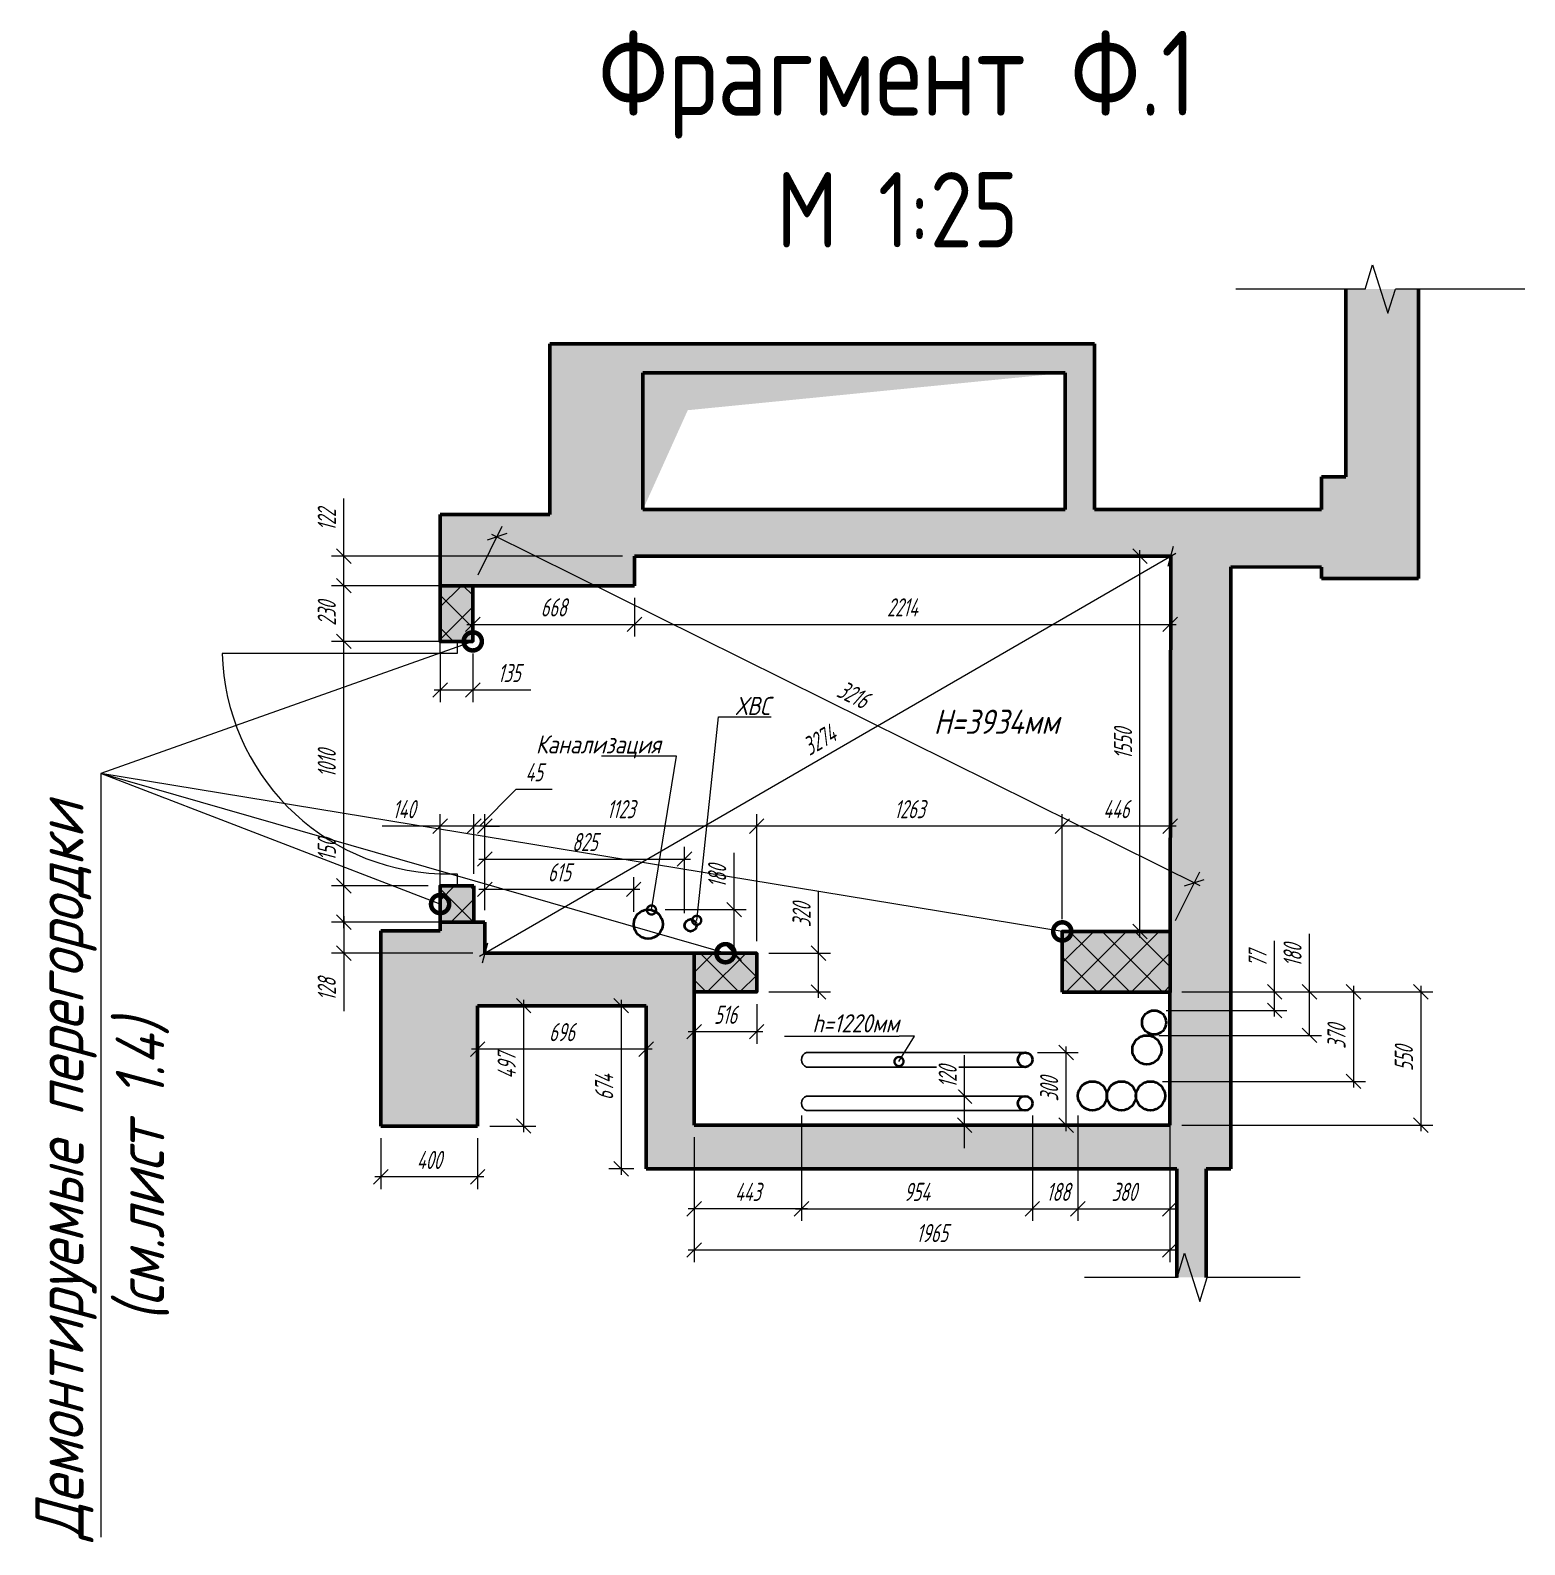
# Model space of a CAD drawing. Header units: millimetres. Extents: x -85477 to 745244, y -3684 to 128206.
# Drawn here: x 528167 to 534341, y 61910 to 68165 of the extents above; entities that cross this region are included whole.
import ezdxf
from ezdxf import colors
from ezdxf.entities.mleader import LeaderData, LeaderLine
from ezdxf.math import Vec2, Vec3

# ---------------------------------------------------------------- set-up
doc = ezdxf.new("R2010")
doc.units = ezdxf.units.MM
for name, color, linetype, lineweight in [('РАЗМЕРЫ', 5, 'Continuous', 15), ('СТЕНЫ 01', 7, 'Continuous', 50), ('ТЕКСТ', 106, 'Continuous', 20)]:
    doc.layers.add(name, color=color, linetype=linetype, lineweight=lineweight)
doc.layers.add('ШТРИХОВКА', color=3, linetype='Continuous', transparency=0.5)
doc.styles.add('ism - 01', font='simplex.shx', dxfattribs={"width": 0.62, "oblique": 15, "height": 150})
doc.styles.add('ism - 02', font='simplex.shx', dxfattribs={"width": 0.8, "oblique": 15, "height": 150})
doc.styles.add('TITLE', font='romant.shx', dxfattribs={"width": 0.8})
pattern_1 = [(45, (-155152.31, -12388.42), (-67.351921, 67.351921), []), (135, (-155152.31, -12388.42), (-67.351921, -67.351921), [])]

# ---------------------------------------------------------------- blocks, each defined once
blk = doc.blocks.new('_Oblique')
at = {"color": 0, "lineweight": -2}
blk.add_line((-0.5, -0.5), (0.5, 0.5), dxfattribs=at)
blk = doc.blocks.new('_DotSmall')
at = {"color": 0, "linetype": 'ByBlock', "const_width": 0.5}
blk.add_lwpolyline([(-0.0625, 0, 1), (0.0625, 0, 1)], format="xyb", close=True, dxfattribs=at)

msp = doc.modelspace()

# ---------------------------------------------------------------- hatches: boundary and pattern name
at = {"layer": 'РАЗМЕРЫ'}
h = msp.add_hatch(dxfattribs=at)
h.set_pattern_fill('ANSI37', color=3, scale=30)
h.set_pattern_definition(pattern_1)
h.paths.add_polyline_path([(529860, 65870.9), (529995, 65870.9), (529995, 65640.9), (529860, 65640.9)])
h.paths.add_polyline_path([(530000, 64630.9), (529860, 64630.9), (529860, 64480.9), (530000, 64480.9)])
h = msp.add_hatch(dxfattribs=at)
h.set_pattern_fill('ANSI37', color=3, scale=30)
h.set_pattern_definition(pattern_1)
h.paths.add_polyline_path([(530910, 64192.9), (531168, 64192.9), (531168, 64352.9), (530910, 64352.9)])
h.paths.add_polyline_path([(532430.5, 64192.6), (532876.3, 64192.6), (532876.3, 64442.8), (532430.5, 64442.8)])
at = {"layer": 'ШТРИХОВКА', "true_color": 0x000000}
h = msp.add_hatch(color=18, dxfattribs=at)
h.dxf.hatch_style = 1
h.paths.add_polyline_path([(530698, 66749.9), (532443, 66749.9), (532443, 66184.9), (530698, 66184.9)], flags=16)
h.paths.add_polyline_path([(532904, 63014), (533025.5, 63014), (533025.5, 63461.9), (533127, 63461.9), (533127, 65948.4), (533502, 65947.4), (533502, 65899.9), (533902, 65899.9), (533902, 67096), (533602, 67096), (533602, 66319.9), (533502, 66319.9), (533502, 66184.9), (532563, 66184.9), (532563, 66869.9), (530313, 66869.9), (530313, 66164.9), (529860, 66164.9), (529860, 65640.9), (529995, 65640.9), (529995, 65870.9), (530663, 65870.9), (530663, 65992.9), (532878.5, 65992.9), (532876.3, 64442.8), (532430.5, 64443), (532430.5, 64192.6), (532875, 64193.1), (532875, 63642.8), (530910, 63642.9), (530910, 64192.9), (531168, 64192.9), (531168, 64352.9), (530045, 64352.9), (530045, 64480.9), (530000, 64480.9), (530000, 64630.9), (529860, 64630.9), (529860, 64445.9), (529615, 64445.9), (529615, 63638.9), (530015, 63638.9), (530015, 64135.9), (530711, 64135.9), (530711, 63461.9), (532904, 63461.9)])
at = {"layer": 'ШТРИХОВКА', "true_color": 0x636466}
h = msp.add_hatch(color=251, dxfattribs=at)
h.dxf.hatch_style = 1
h.paths.add_polyline_path([(530698, 66184.9), (530883.2, 66595.7), (532443, 66749.9), (530698, 66749.9)])

# ---------------------------------------------------------------- linework, layer by layer
at = {"color": 6}
for p, q in [((532277, 63942.8), (531374.4, 63942.8)), ((531373.9, 63882.8), (532277, 63882.8)), ((532277, 63762.8), (531374.4, 63762.8)), ((531373.9, 63702.8), (532277, 63702.8))]:
    msp.add_line(p, q, dxfattribs=at)
at = {"color": 6, "lineweight": 35}
for centre, radius in [((530720, 64472.9), 60), ((530895, 64467.9), 25), ((532810, 64066.6), 50), ((532780, 63953.6), 60), ((532277, 63912.8), 30), ((532555, 63763.6), 60), ((532675, 63763.6), 60), ((532795, 63763.6), 60), ((532277, 63732.8), 30)]:
    msp.add_circle(centre, radius, dxfattribs=at)
at = {"color": 6}
for centre, radius, start, end in [((531384.8, 63912.7), 31.8, 109.18999, 249.98878), ((532277, 63912.8), 30, 90.00016, 270), ((531384.8, 63732.7), 31.8, 109.18999, 249.98878), ((532277, 63732.8), 30, 90.00016, 270)]:
    msp.add_arc(centre, radius, start, end, dxfattribs=at)
at = {"layer": 'РАЗМЕРЫ', "color": 0, "ltscale": 100}
for p, q in [((533681.6, 67096), (533712.9, 67196)), ((533712.9, 67196), (533775.4, 66996)), ((533681.6, 67096), (533147.1, 67096)), ((533775.4, 66996), (533806.6, 67096)), ((534341.1, 67096), (533806.6, 67096)), ((532904.7, 63014), (532936, 63114)), ((532936, 63114), (532998.5, 62914)), ((532904.7, 63014), (532521.7, 63014)), ((532998.5, 62914), (533029.7, 63014)), ((533412.7, 63014), (533029.7, 63014))]:
    msp.add_line(p, q, dxfattribs=at)
at = {"layer": 'РАЗМЕРЫ'}
for p, q in [((529461.9, 65992.9), (529461.9, 66231.6)), ((530017.2, 65915.7), (530117.1, 66117.2)), ((530072.5, 66083.5), (532998.5, 64633.2)), ((530613, 65992.9), (529411.9, 65992.9)), ((529461.9, 65845.9), (529461.9, 65992.9)), ((530023.4, 64340.4), (532900.1, 66005.5)), ((532828.5, 65992.9), (532701.6, 65992.9)), ((532751.6, 64417.8), (532751.6, 66017.9)), ((532876.5, 65942.9), (532876.5, 65661.2)), ((529945, 65870.9), (529411.9, 65870.9)), ((529945, 65870.9), (529411.9, 65870.9)), ((529461.9, 65615.9), (529461.9, 65895.9)), ((530663, 65820.9), (530663, 65661.2)), ((530663, 65820.9), (530663, 65661.2)), ((529995, 65690.9), (529995, 65761.2)), ((529970, 65711.2), (530688, 65711.2)), ((530638, 65711.2), (532901.5, 65711.2)), ((529945, 65640.9), (529411.9, 65640.9)), ((529810, 65640.9), (529411.9, 65640.9)), ((529461.9, 64605.9), (529461.9, 65665.9)), ((529860, 65590.9), (529860, 65390.2)), ((529995, 65590.9), (529995, 65390.2)), ((529835, 65440.2), (529995, 65440.2)), ((529995, 65440.2), (530235.3, 65440.2)), ((530022.5, 64877.8), (530173.6, 65030.3)), ((530173.6, 65030.3), (530322.8, 65030.3)), ((529461.9, 64630.9), (529461.9, 64869.6)), ((529860, 64877.8), (529621.3, 64877.8)), ((529860, 64680.9), (529860, 64927.8)), ((530025, 64877.8), (529860, 64877.8)), ((530000, 64877.8), (529940, 64877.8)), ((530000, 64680.9), (530000, 64927.8)), ((530000, 64680.9), (530000, 64927.8)), ((530045, 64877.8), (530000, 64877.8)), ((530045, 64877.8), (530000, 64877.8)), ((531193, 64877.8), (530020, 64877.8)), ((530045, 64530.9), (530045, 64927.8)), ((530045, 64530.9), (530045, 64927.8)), ((530045, 64877.8), (530105, 64877.8)), ((532455.5, 64877.8), (531143, 64877.8)), ((531168, 64402.9), (531168, 64927.8)), ((531168, 64402.9), (531168, 64927.8)), ((532901.3, 64877.8), (532405.5, 64877.8)), ((532430.5, 64493), (532430.5, 64927.8)), ((532430.5, 64493), (532430.5, 64927.8)), ((532876.3, 64492.8), (532876.3, 64927.8)), ((530020, 64741.9), (530895, 64741.9)), ((530045, 64530.9), (530045, 64791.9)), ((530870, 64517.9), (530870, 64791.9)), ((531074.7, 64512.9), (531074.7, 64767.7)), ((532898.5, 64487.6), (532998.3, 64689.1)), ((529810, 64630.9), (529411.9, 64630.9)), ((529810, 64630.9), (529411.9, 64630.9)), ((529461.9, 64455.9), (529461.9, 64630.9)), ((530045, 64530.9), (530045, 64666.8)), ((530660, 64523.6), (530660, 64666.8)), ((530020, 64616.8), (530685, 64616.8)), ((531423.4, 64352.9), (531423.4, 64607.7)), ((529461.9, 64505.9), (529461.9, 64352.9)), ((530790, 64532.9), (531124.7, 64532.9)), ((531074.7, 64327.9), (531074.7, 64512.9)), ((529995, 64480.9), (529411.9, 64480.9)), ((529950, 64480.9), (529411.9, 64480.9)), ((532826.3, 64442.8), (532701.6, 64442.8)), ((533452, 64193.1), (533452, 64432.9)), ((533307.8, 64193.1), (533307.8, 64404.6)), ((529995, 64352.9), (529411.9, 64352.9)), ((529461.9, 64352.9), (529461.9, 64113.3)), ((530869.3, 64352.9), (531124.7, 64352.9)), ((531218, 64352.9), (531473.4, 64352.9)), ((531423.4, 64167.9), (531423.4, 64352.9)), ((531218, 64192.9), (531473.4, 64192.9)), ((532925, 64193.1), (533683.5, 64193.1)), ((532925, 64193.1), (533502, 64193.1)), ((532925, 64193.1), (533357.8, 64193.1)), ((532925, 64193.1), (533961.8, 64193.1)), ((533307.8, 64091.6), (533307.8, 64193.1)), ((533452, 64013.6), (533452, 64218.1)), ((533633.5, 64218.1), (533633.5, 63798.6)), ((533911.8, 64218.1), (533911.8, 63617.8)), ((530065, 64135.9), (530255.1, 64135.9)), ((530205.1, 64160.9), (530205.1, 63613.9)), ((530661, 64135.9), (530557.8, 64135.9)), ((530607.8, 64160.9), (530607.8, 63436.9)), ((530910, 64142.9), (530910, 63978.6)), ((531168, 64142.9), (531168, 63978.6)), ((532860, 64116.6), (533357.8, 64116.6)), ((530015, 64085.9), (530015, 63906.8)), ((530711, 64085.9), (530711, 63906.8)), ((531193, 64028.6), (530885, 64028.6)), ((532830, 64013.6), (533502, 64013.6)), ((530736, 63956.8), (529990, 63956.8)), ((532027.2, 63692.7), (532027.2, 63931.4)), ((532328, 63942.8), (532496.4, 63942.8)), ((532446.4, 63617.8), (532446.4, 63967.8)), ((532845, 63823.6), (533683.5, 63823.6)), ((532229.2, 63762.7), (531977.2, 63762.7)), ((531353, 63682.9), (531353, 63247)), ((531353, 63682.7), (531353, 63247)), ((532027.2, 63547.8), (532027.2, 63692.7)), ((532307, 63682.8), (532307, 63247)), ((532307, 63682.8), (532307, 63247)), ((532495, 63682.8), (532495, 63247)), ((532495, 63682.8), (532495, 63247)), ((532875, 63682.7), (532875, 63247)), ((530065, 63638.9), (530255.1, 63638.9)), ((532220.5, 63642.8), (531977.2, 63642.8)), ((532320.5, 63642.8), (532496.4, 63642.8)), ((532925, 63642.8), (533961.8, 63642.8)), ((529615, 63588.9), (529615, 63378.8)), ((530015, 63588.9), (530015, 63378.8)), ((530910, 63592.9), (530910, 63247)), ((530910, 63592.9), (530910, 63076.9)), ((532875, 63592.8), (532875, 63076.9)), ((530040, 63428.8), (529590, 63428.8)), ((530661, 63461.9), (530557.8, 63461.9)), ((531378, 63297), (530885, 63297)), ((531328, 63297), (532332, 63297)), ((532282, 63297), (532900, 63297)), ((532900, 63126.9), (530885, 63126.9))]:
    msp.add_line(p, q, dxfattribs=at)
at = {"layer": 'РАЗМЕРЫ', "color": 30}
for p, q in [((529860, 65590.9), (529860, 65640.9)), ((529860, 65640.9), (529930, 65640.9)), ((529930, 65640.9), (529930, 65590.9)), ((529860, 65590.9), (528960, 65590.9)), ((529930, 65590.9), (529860, 65590.9)), ((529860, 64630.9), (529860, 64680.9)), ((529860, 64680.9), (529930, 64680.9)), ((529930, 64680.9), (529930, 64630.9)), ((529930, 64630.9), (529860, 64630.9))]:
    msp.add_line(p, q, dxfattribs=at)
at = {"layer": 'РАЗМЕРЫ', "color": 3, "lineweight": 50}
for points in [[(529860, 65870.9), (529995, 65870.9), (529995, 65640.9), (529860, 65640.9)], [(530000, 64630.9), (529860, 64630.9), (529860, 64480.9), (530000, 64480.9)], [(532430.5, 64192.6), (532876.3, 64192.6), (532876.3, 64442.8), (532430.5, 64442.8)], [(530910, 64192.9), (531168, 64192.9), (531168, 64352.9), (530910, 64352.9)]]:
    msp.add_lwpolyline(points, close=True, dxfattribs=at)
at = {"layer": 'РАЗМЕРЫ', "color": 30}
msp.add_arc((529895.4, 65616), 935.7, 181.53486, 267.83205, dxfattribs=at)
at = {"layer": 'СТЕНЫ 01'}
for p, q in [((533602, 67096), (533602, 66319.9)), ((533902, 65899.9), (533902, 67096)), ((532563, 66869.9), (530313, 66869.9)), ((530313, 66869.9), (530313, 66164.9)), ((532563, 66184.9), (532563, 66869.9)), ((530698, 66749.9), (532443, 66749.9)), ((530698, 66184.9), (530698, 66749.9)), ((532443, 66749.9), (532443, 66184.9)), ((533602, 66319.9), (533502, 66319.9)), ((533502, 66319.9), (533502, 66184.9)), ((532443, 66184.9), (530698, 66184.9)), ((533502, 66184.9), (532563, 66184.9)), ((530313, 66164.9), (529860, 66164.9)), ((529860, 66164.9), (529860, 65640.9)), ((530663, 65870.9), (530663, 65992.9)), ((530663, 65992.9), (532878.5, 65992.9)), ((532878.5, 65992.9), (532876.3, 64442.8)), ((533127, 63461.9), (533127, 65948.4)), ((533127, 65948.4), (533502, 65947.4)), ((533502, 65947.4), (533502, 65899.9)), ((529995, 65640.9), (529995, 65870.9)), ((529995, 65870.9), (530663, 65870.9)), ((533502, 65899.9), (533902, 65899.9)), ((529860, 65640.9), (529995, 65640.9)), ((530000, 64630.9), (529860, 64630.9)), ((529860, 64630.9), (529860, 64445.9)), ((530000, 64480.9), (530000, 64630.9)), ((529860, 64445.9), (529615, 64445.9)), ((529615, 64445.9), (529615, 63638.9)), ((530045, 64480.9), (530000, 64480.9)), ((530045, 64352.9), (530045, 64480.9)), ((532876.3, 64442.8), (532430.5, 64443)), ((532430.5, 64443), (532430.5, 64192.6)), ((531168, 64352.9), (530045, 64352.9)), ((531168, 64192.9), (531168, 64352.9)), ((530910, 63642.9), (530910, 64192.9)), ((530910, 64192.9), (531168, 64192.9)), ((532430.5, 64192.6), (532875, 64193.1)), ((532875, 64193.1), (532875, 63642.8)), ((530015, 63638.9), (530015, 64135.9)), ((530015, 64135.9), (530711, 64135.9)), ((530711, 64135.9), (530711, 63461.9)), ((529615, 63638.9), (530015, 63638.9)), ((532875, 63642.8), (530910, 63642.9)), ((530711, 63461.9), (532904, 63461.9)), ((532904, 63461.9), (532904, 63014)), ((533025.5, 63014), (533025.5, 63461.9)), ((533025.5, 63461.9), (533127, 63461.9))]:
    msp.add_line(p, q, dxfattribs=at)
at = {"layer": 'ТЕКСТ', "color": 3}
msp.add_line((529995, 65640.9), (528458.2, 65094.9), dxfattribs=at)

# ---------------------------------------------------------------- block references
at = {"layer": 'РАЗМЕРЫ'}
for p, xscale, yscale, zscale, rotation in [((530094.9, 66072.4), 60, 60, 60, 153.6346865049756), ((529461.9, 65992.9), 60, 60, 60, 90), ((532751.6, 65992.9), 60, 60, 60, 90), ((532878.5, 65992.9), 60, 60, 60, 30.06173358103177), ((529461.9, 65870.9), 60, 60, 60, 270), ((529461.9, 65870.9), 60, 60, 60, 90), ((529995, 65711.2), 60, 60, 60, 180), ((530663, 65711.2), 60, 60, 60, 180), ((529461.9, 65640.9), 60, 60, 60, 270), ((529461.9, 65640.9), 60, 60, 60, 90), ((529860, 65440.2), 60, 60, 60, 180), ((529860, 64877.8), 60, 60, 60, 180), ((530045, 64877.8), 60, 60, 60, 180), ((530045, 64877.8), 60, 60, 60, 180), ((531168, 64877.8), 60, 60, 60, 180), ((532430.5, 64877.8), 60, 60, 60, 180), ((530045, 64741.9), 60, 60, 60, 180), ((532976.1, 64644.3), 60, 60, 60, 333.6346865049756), ((529461.9, 64630.9), 60, 60, 60, 270), ((529461.9, 64630.9), 60, 60, 60, 90), ((530045, 64616.8), 60, 60, 60, 180), ((531074.7, 64532.9), 60, 60, 60, 90), ((529461.9, 64480.9), 60, 60, 60, 90), ((529461.9, 64480.9), 60, 60, 60, 270), ((532751.6, 64442.8), 60, 60, 60, 270), ((529461.9, 64352.9), 60, 60, 60, 270), ((530045, 64352.9), 59.99999999999999, 59.99999999999999, 59.99999999999999, 210.0617335810317), ((531074.7, 64352.9), 60, 60, 60, 270), ((531423.4, 64352.9), 60, 60, 60, 90), ((531423.4, 64192.9), 60, 60, 60, 270), ((533307.8, 64193.1), 60, 60, 60, 90), ((533452, 64193.1), 60, 60, 60, 90), ((533633.5, 64193.1), 60, 60, 60, 90), ((533911.8, 64193.1), 60, 60, 60, 90), ((530205.1, 64135.9), 60, 60, 60, 90), ((530607.8, 64135.9), 60, 60, 60, 90), ((533307.8, 64116.6), 60, 60, 60, 270), ((530910, 64028.6), 60, 60, 60, 180), ((533452, 64013.6), 60, 60, 60, 270), ((530015, 63956.8), 60, 60, 60, 180), ((532446.4, 63942.8), 60, 60, 60, 90), ((533633.5, 63823.6), 60, 60, 60, 270), ((532027.2, 63762.7), 60, 60, 60, 90), ((530205.1, 63638.9), 60, 60, 60, 270), ((532027.2, 63642.8), 60, 60, 60, 270), ((532446.4, 63642.8), 60, 60, 60, 270), ((533911.8, 63642.8), 60, 60, 60, 270), ((530607.8, 63461.9), 60, 60, 60, 270), ((529615, 63428.8), 60, 60, 60, 180), ((530910, 63297), 60, 60, 60, 180), ((531353, 63297), 60, 60, 60, 180), ((532307, 63297), 60, 60, 60, 180), ((532495, 63297), 60, 60, 60, 180), ((530910, 63126.9), 60, 60, 60, 180)]:
    msp.add_blockref('_Oblique', p, dxfattribs=dict(at, xscale=xscale, yscale=yscale, zscale=zscale, rotation=rotation))
at = {"layer": 'РАЗМЕРЫ', "xscale": 60, "yscale": 60, "zscale": 60}
for p in [(530663, 65711.2), (532876.5, 65711.2), (529995, 65440.2), (530000, 64877.8), (530000, 64877.8), (531168, 64877.8), (532430.5, 64877.8), (532876.3, 64877.8), (530870, 64741.9), (530660, 64616.8), (531168, 64028.6), (530711, 63956.8), (530015, 63428.8), (531353, 63297), (532307, 63297), (532495, 63297), (532875, 63297), (532875, 63126.9)]:
    msp.add_blockref('_Oblique', p, dxfattribs=at)
at = {"layer": 'ТЕКСТ', "color": 3, "xscale": 150, "yscale": 150, "zscale": 150}
for p, rotation in [((529995, 65640.9), 19.55973740284823), ((529860, 64555.9), 338.9682304782179), ((532430.5, 64442.8), 350.6774609108145), ((531039, 64352.9), 343.9598141853282)]:
    msp.add_blockref('_DotSmall', p, dxfattribs=dict(at, rotation=rotation))
at = {"layer": 'ТЕКСТ', "color": 0, "xscale": 75, "yscale": 75, "zscale": 75, "rotation": 238.6521493470862}
msp.add_blockref('_DotSmall', (531755.9, 63905.6), dxfattribs=at)

# ---------------------------------------------------------------- texts
at = {"color": 0, "lineweight": 25, "insert": (528567.2, 68162.6), "char_height": 350, "attachment_point": 1, "style": 'TITLE'}
msp.add_mtext_dynamic_manual_height_columns('\\pxqc;Фрагмент Ф.1\\P{\\H0.88889x;М 1:25}', width=6363.628, gutter_width=1500, heights=[0], dxfattribs=at)
at = {"layer": 'РАЗМЕРЫ', "char_height": 75, "attachment_point": 5, "style": 'ism - 01'}
for s, insert, rotation in [('122', (529391.9, 66142.3), 90), ('230', (529391.9, 65755.9), 90), ('3216', (531566.6, 65421.1), 333.63469), ('3274', (531426.7, 65233.5), 30.06173), ('1550', (532681.6, 65217.9), 90), ('1010', (529391.9, 65135.9), 90), ('150', (529391.9, 64780.3), 90), ('180', (531004.7, 64670.3), 90), ('320', (531353.4, 64510.3), 90), ('77', (533237.8, 64328.9), 90), ('180', (533382, 64343.6), 90), ('128', (529391.9, 64203.1), 90), ('370', (533563.5, 64008.3), 90), ('497', (530135.1, 63887.4), 90), ('550', (533841.8, 63917.9), 90), ('674', (530537.8, 63798.9), 90), ('300', (532376.4, 63790.8), 90)]:
    msp.add_mtext(s, dxfattribs=dict(at, insert=insert, rotation=rotation))
for s, insert in [('668', (530329, 65781.2)), ('2214', (531769.8, 65781.2)), ('135', (530145.2, 65510.2)), ('45', (530248.2, 65100.3)), ('140', (529710.6, 64947.8)), ('1123', (530606.5, 64947.8)), ('1263', (531799.3, 64947.8)), ('446', (532653.4, 64947.8)), ('825', (530457.5, 64811.9)), ('615', (530352.5, 64686.8)), ('516', (531039, 64098.6)), ('696', (530363, 64026.8)), ('400', (529815, 63498.8)), ('443', (531131.5, 63367)), ('954', (531830, 63367)), ('188', (532413.5, 63367)), ('380', (532686.1, 63367)), ('1965', (531892.5, 63196.9))]:
    msp.add_mtext(s, dxfattribs=dict(at, insert=insert))
at = {"layer": 'ТЕКСТ', "color": 0, "style": 'ism - 02', "oblique": 15, "width": 0.8}
msp.add_text('H=3934мм', height=100, dxfattribs=at).set_placement((531900.2, 65258.8))
at = {"layer": 'ТЕКСТ', "color": 3, "insert": (528186.8, 63453.8), "char_height": 200, "attachment_point": 2, "rotation": 90, "style": 'ism - 02', "bg_fill": 3, "box_fill_scale": 1.1, "bg_fill_color": 256, "bg_fill_transparency": 0}
msp.add_mtext('Демонтируемые перегородки\\P(см.лист 1.4)', dxfattribs=at)

# ---------------------------------------------------------------- next in the draw order: linework, layer by layer
at = {"layer": 'ТЕКСТ', "color": 3}
for p, q in [((529860, 64555.9), (528458.2, 65094.9)), ((528458.2, 65094.9), (528458.2, 64969.2)), ((528458.2, 64969.2), (528458.2, 61940.3))]:
    msp.add_line(p, q, dxfattribs=at)

# ---------------------------------------------------------------- next in the draw order: texts
at = {"layer": 'РАЗМЕРЫ', "insert": (531957.2, 63842.1), "char_height": 75, "attachment_point": 5, "rotation": 90, "style": 'ism - 01', "bg_fill": 3, "box_fill_scale": 1.1, "bg_fill_color": 256, "bg_fill_true_color": 13158600, "bg_fill_transparency": 0}
msp.add_mtext('120', dxfattribs=at)
at = {"layer": 'ТЕКСТ', "color": 0, "insert": (531756.1, 64100.8), "char_height": 75, "attachment_point": 3, "style": 'ism - 02', "bg_fill": 3, "box_fill_scale": 1.1, "bg_fill_color": 256, "bg_fill_transparency": 0}
msp.add_mtext('h=1220мм', dxfattribs=at)

# ---------------------------------------------------------------- next in the draw order: leaders
at = {"layer": 'ТЕКСТ', "color": 0}
ml = msp.add_multileader_mtext('Standard', dxfattribs=at)
ml.set_content('ХВС', style='ism - 02')
ml.set_leader_properties(linetype='ByLayer', lineweight=-1)
ml.set_arrow_properties(name='DOTSMALL')
ml.build(insert=Vec2(0, 0))
ml.multileader.update_dxf_attribs({"text_left_attachment_type": 6, "text_right_attachment_type": 6, "arrow_head_size": 75})
ctx = ml.context
ctx.base_point, ctx.char_height, ctx.arrow_head_size, ctx.landing_gap_size, ctx.plane_origin = Vec3(549493.2, 58559.9), 75, 75, 1, Vec3(529213.6, 64404.3)
ctx.left_attachment, ctx.right_attachment, ctx.text_align_type = 6, 6, 1
notes = []
notes.append((ctx, [(0, (1, 1, 0), (531010.1, 65328.8), (1, 0), 62.8, [(0, [(530920.2, 64488.5)], 0, [])])]))
ctx.mtext.insert, ctx.mtext.width, ctx.mtext.alignment, ctx.mtext.flow_direction = Vec3(531152, 65411.6), 243.438, 2, 5
ctx.mtext.has_bg_fill, ctx.mtext.bg_color, ctx.mtext.bg_scale_factor, ctx.mtext.bg_transparency, ctx.mtext.use_window_bg_color = 1, -1073741824, 1.1, 0, 1
ml = msp.add_multileader_mtext('Standard', dxfattribs=at)
ml.set_content('Канализация', style='ism - 02')
ml.set_leader_properties(linetype='ByLayer', lineweight=-1)
ml.set_arrow_properties(name='DOTSMALL')
ml.build(insert=Vec2(0, 0))
ml.multileader.update_dxf_attribs({"text_left_attachment_type": 6, "text_right_attachment_type": 6, "arrow_head_size": 75})
ctx = ml.context
ctx.base_point, ctx.char_height, ctx.arrow_head_size, ctx.landing_gap_size, ctx.plane_origin = Vec3(548657.2, 58401.2), 75, 75, 1, Vec3(529213.6, 64245.6)
ctx.left_attachment, ctx.right_attachment, ctx.text_align_type = 6, 6, 1
notes.append((ctx, [(1, (1, 1, 0), (530836.4, 65166.6), (-1, 0), 62.8, [(0, [(530733.5, 64531.4)], 0, [])])]))
ctx.mtext.insert, ctx.mtext.width, ctx.mtext.alignment, ctx.mtext.flow_direction = Vec3(530513.5, 65252.9), 243.438, 2, 5
ctx.mtext.has_bg_fill, ctx.mtext.bg_color, ctx.mtext.bg_scale_factor, ctx.mtext.bg_transparency, ctx.mtext.use_window_bg_color = 1, -1073741824, 1.1, 0, 1
for ctx, leaders in notes:
    for number, flags, end, landing, length, lines in leaders:
        leader = LeaderData()
        leader.index, (leader.has_last_leader_line, leader.has_dogleg_vector, leader.attachment_direction) = number, flags
        leader.last_leader_point, leader.dogleg_vector, leader.dogleg_length = Vec3(end), Vec3(landing), length
        for number, points, colour, breaks in lines:
            line = LeaderLine()
            line.index, line.vertices, line.color, line.breaks = number, Vec3.list(points), colors.encode_raw_color(colour), breaks
            leader.lines.append(line)
        ctx.leaders.append(leader)

# ---------------------------------------------------------------- next in the draw order: linework, layer by layer
at = {"layer": 'ТЕКСТ', "color": 3}
for p in [(531039, 64352.9), (532430.5, 64442.8)]:
    msp.add_line(p, (528458.2, 65094.9), dxfattribs=at)
at = {"layer": 'ТЕКСТ', "color": 0}
msp.add_line((531820, 64010.8), (531757.1, 64010.8), dxfattribs=at)
for points in [[(531282.7, 64010.8), (531757.1, 64010.8)], [(531755.9, 63905.6), (531820, 64010.8)]]:
    msp.add_lwpolyline(points, dxfattribs=at)

doc.saveas('drawing.dxf')
